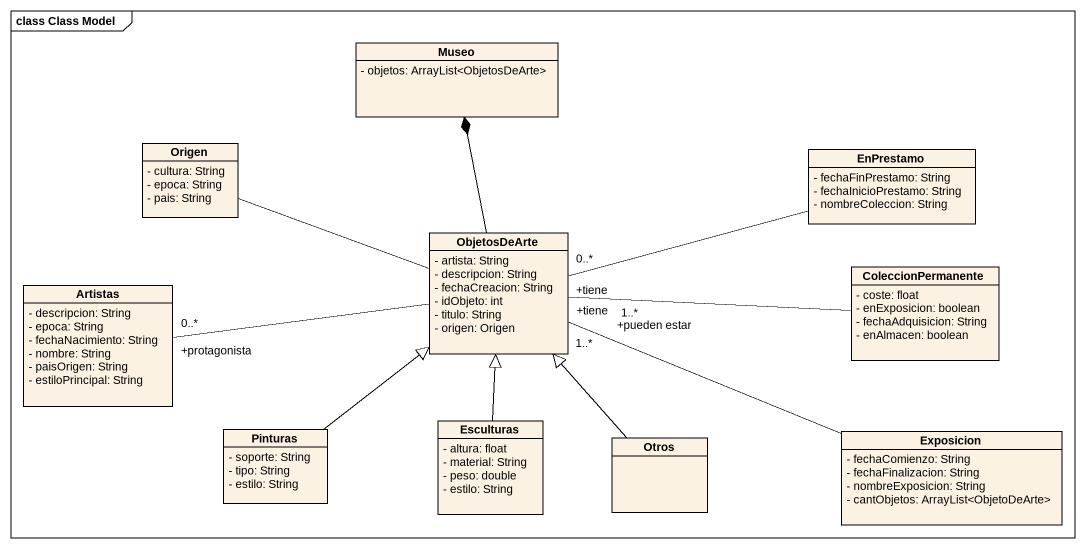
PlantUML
@startuml
mainframe class Class Model
hide circle
hide empty members
skinparam classAttributeIconSize 0
class Museo {
  - objetos: ArrayList<ObjetosDeArte>
}
class Origen {
  - cultura: String
  - epoca: String
  - pais: String
}
class EnPrestamo {
  - fechaFinPrestamo: String
  - fechaInicioPrestamo: String
  - nombreColeccion: String
}
class ObjetosDeArte {
  - artista: String
  - descripcion: String
  - fechaCreacion: String
  - idObjeto: int
  - titulo: String
  - origen: Origen
}
class Artistas {
  - descripcion: String
  - epoca: String
  - fechaNacimiento: String
  - nombre: String
  - paisOrigen: String
  - estiloPrincipal: String
}
class ColeccionPermanente {
  - coste: float
  - enExposicion: boolean
  - fechaAdquisicion: String
  - enAlmacen: boolean
}
class Pinturas {
  - soporte: String
  - tipo: String
  - estilo: String
}
class Esculturas {
  - altura: float
  - material: String
  - peso: double
  - estilo: String
}
class Otros
class Exposicion {
  - fechaComienzo: String
  - fechaFinalizacion: String
  - nombreExposicion: String
  - cantObjetos: ArrayList<ObjetoDeArte>
}
Origen -right- ObjetosDeArte
ObjetosDeArte -up-* Museo
ObjetosDeArte "+tiene\n0..*" -right- EnPrestamo
ObjetosDeArte "+tiene\n1..*" -right- ColeccionPermanente
ObjetosDeArte "+pueden estar\n1..*" -right- Exposicion
Artistas "+protagonista\n0..*" -right- ObjetosDeArte
Pinturas -up-|> ObjetosDeArte
Esculturas -up-|> ObjetosDeArte
Otros -up-|> ObjetosDeArte
@enduml
